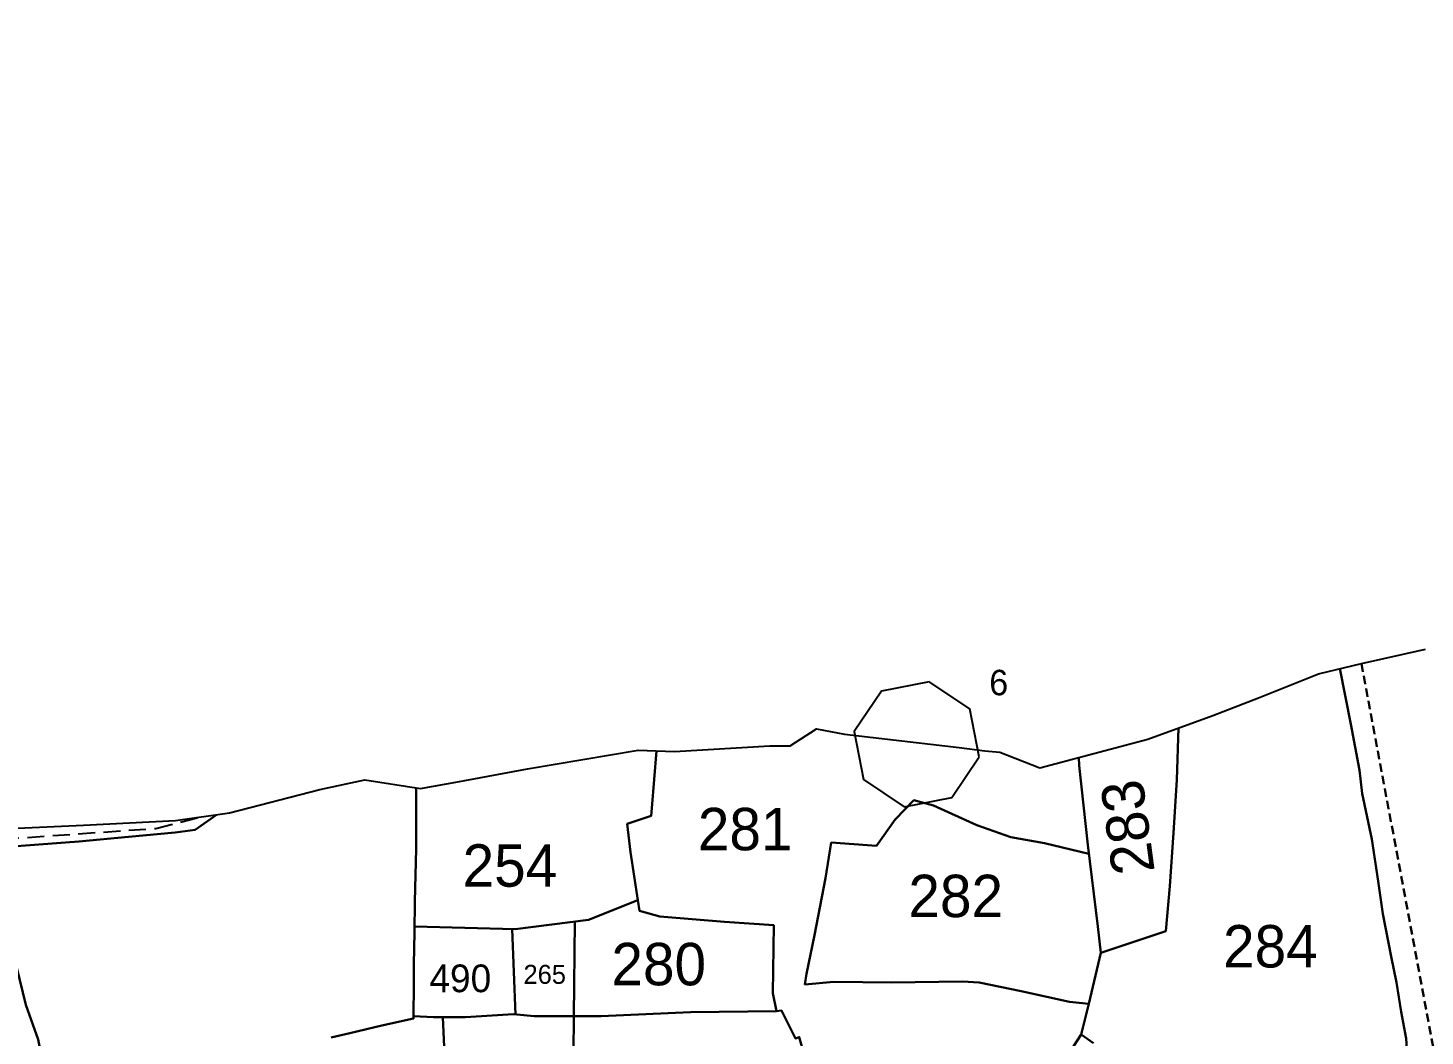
# Model space of a CAD drawing. Header units: millimetres. Extents: x -6521 to 1064, y -7 to 2171.
# Drawn here: x 446.3 to 528.6, y 524.3 to 583.7 of the extents above; entities that cross this region are included whole.
import ezdxf

# ---------------------------------------------------------------- set-up
doc = ezdxf.new("R2010")
doc.units = ezdxf.units.MM
doc.linetypes.add('ACAD_ISO02W100', pattern=[15, 12, -3])
doc.linetypes.add('DASHED', pattern=[0.75, 0.5, -0.25])
for name, color, linetype in [('Image', 7, 'Continuous'), ('Line_Road', 250, 'ACAD_ISO02W100'), ('Sym_Traverse_Stone', 5, 'Continuous'), ('Text_Traverse_Stone_No', 1, 'Continuous')]:
    doc.layers.add(name, color=color, linetype=linetype)
doc.layers.add('Poly_Survey_Bndry', color=250, linetype='Continuous', lineweight=30)
doc.layers.add('Text_Survey_No', color=250, linetype='Continuous', lineweight=0)
doc.layers.add('Poly_Village_Bndry', color=7, linetype='Continuous', true_color=0x000000)
doc.styles.get("Standard").update_dxf_attribs({"font": 'Sakal_Marathi_N_Ship.TTF'})
picture_1 = doc.add_image_def('image1.jpg', size_in_pixel=(14525, 10936))

# ---------------------------------------------------------------- blocks, each defined once
blk = doc.blocks.new('Sym_Traverse_Stone')
at = {"layer": 'Sym_Traverse_Stone'}
blk.add_lwpolyline([(3.223, -0.65), (2.739, 1.819), (0.65, 3.223), (-1.819, 2.739), (-3.223, 0.65), (-2.739, -1.819), (-0.65, -3.223), (1.819, -2.739)], close=True, dxfattribs=at)

msp = doc.modelspace()

# ---------------------------------------------------------------- linework, layer by layer
at = {"layer": 'Line_Road', "linetype": 'DASHED', "ltscale": 2}
msp.add_lwpolyline([(427.847, 534.589), (443.257, 535.788), (453.821, 536.525), (456.559, 537.217)], dxfattribs=at)
at = {"layer": 'Poly_Survey_Bndry'}
for points in [[(523.588, 545.939), (524.238, 542.666), (524.742, 539.947), (524.912, 538.579), (525.473, 535.884), (525.84, 533.423), (526.128, 531.487), (526.618, 528.978), (526.917, 527.446), (527.2, 525.724), (527.493, 524.143), (527.581, 522.922), (528.09, 520.759), (528.466, 519.297), (528.83, 517.65)], [(514.073, 542.442), (513.977, 539.391), (513.789, 536.271), (513.566, 533.127), (513.331, 530.477), (509.496, 529.183), (509.326, 530.741), (508.733, 535.559), (508.225, 540.223), (508.199, 540.699)], [(483.311, 541.099), (483.037, 537.707), (483.001, 537.263), (481.596, 536.791), (481.783, 535.13), (482.223, 532.302), (482.325, 531.664), (483.507, 531.342), (487.322, 531.012), (490.23, 530.816), (490.182, 526.817), (490.389, 525.749), (485.316, 525.688), (480.055, 525.45), (476.111, 525.45), (474.892, 525.569), (472.073, 525.394), (470.187, 525.401), (469.005, 525.465)], [(469.166, 538.908), (469.164, 535.323), (469.08, 532.217), (469.053, 530.419), (469.024, 528.508), (469.024, 527.169), (469.006, 525.6), (469.003, 525.331), (467.132, 524.919), (465.251, 524.467), (464.148, 524.202)], [(508.799, 535.025), (506.188, 535.653), (504.2, 536.005), (502.19, 536.713), (499.642, 537.881), (498.493, 538.185), (497.393, 537.052), (496.278, 535.499), (493.615, 535.69), (493.277, 533.598), (492.638, 530.239), (492.164, 527.945), (492.062, 527.327), (493.772, 527.479), (497.167, 527.443), (501.358, 527.496), (502.328, 527.451), (504.803, 526.939), (507.649, 526.301), (508.793, 526.178), (509.496, 529.183)], [(427.545, 534.107), (429.087, 534.225), (431.318, 534.343), (433.78, 534.431), (435.318, 534.432), (438.277, 534.578), (440.423, 534.784), (443.136, 535.139), (445.105, 535.431), (449.278, 535.745), (452.213, 536.02), (454.965, 536.287), (456.136, 536.446), (457.396, 537.332)], [(469.058, 530.744), (474.988, 530.584), (479.317, 531.132), (482.223, 532.302)], [(478.513, 531.03), (478.445, 525.45)], [(474.818, 530.588), (475.012, 525.557)], [(436.313, 528.199), (437.075, 528.052), (440.103, 528.012), (440.899, 529.09), (445.04, 530.036), (445.599, 528.383), (446.167, 526.123), (446.883, 524.08), (447.108, 523.01), (445.554, 522.895), (443.102, 522.713), (441.494, 522.422), (441.074, 523.931), (440.722, 525.555), (440.158, 527.474), (440.103, 528.012)], [(508.793, 526.178), (508.347, 524.373)], [(470.724, 525.399), (470.909, 521.493), (470.931, 519.045), (471.016, 516.595), (471.162, 513.71), (471.409, 506.747), (471.507, 503.976), (471.701, 502.645)], [(478.445, 525.45), (478.403, 521.132), (478.392, 517.512), (478.222, 512.643), (478.222, 507.379), (478.274, 506.325)], [(490.389, 525.749), (490.691, 525.788), (491.509, 524.147), (491.734, 524.228), (492.504, 521.494), (494.906, 520.904), (497.641, 520.478), (498.225, 521.014), (499.707, 522.692), (502.769, 522.464), (504.027, 522.266), (505.836, 520.381)], [(509.067, 523.874), (508.347, 524.373), (506.299, 521.218)]]:
    msp.add_lwpolyline(points, dxfattribs=at)
at = {"layer": 'Poly_Survey_Bndry', "color": 0, "linetype": 'DASHED'}
msp.add_lwpolyline([(524.854, 546.251), (529.919, 519.187), (535.067, 492.958)], dxfattribs=at)
at = {"layer": 'Poly_Village_Bndry'}
msp.add_lwpolyline([(441.314, 536.351), (449.547, 536.724), (454.969, 536.997), (458.15, 537.437), (463.475, 538.811), (466.143, 539.381), (469.42, 538.869), (471.705, 539.294), (475.72, 540.026), (482.247, 541.136), (484.376, 541.063), (490.005, 541.389), (491.196, 541.398), (492.746, 542.4), (494.39, 542.072), (501.158, 541.285), (502.662, 541.102), (503.559, 541.022), (505.906, 540.087), (512.268, 541.786), (516.106, 543.182), (518.795, 544.22), (522.323, 545.628), (524.854, 546.251), (528.632, 547.086)], dxfattribs=at)

# ---------------------------------------------------------------- block references
at = {"layer": 'Sym_Traverse_Stone', "xscale": 1.142865619639545, "yscale": 1.142865619639545, "zscale": 1.142865619639545}
msp.add_blockref('Sym_Traverse_Stone', (498.651, 541.483), dxfattribs=at)

# ---------------------------------------------------------------- texts
at = {"layer": 'Text_Survey_No', "insert": (510.206, 533.658), "char_height": 2.5, "attachment_point": 1, "rotation": 97.55634}
msp.add_mtext('\\fSakal Marathi;283', dxfattribs=at)
at = {"layer": 'Text_Survey_No', "attachment_point": 1}
for s, insert, char_height in [('\\fSakal Marathi;281', (485.756, 537.736), 2.5), ('\\fSakal Marathi;254', (471.894, 535.588), 2.5), ('\\fSakal Marathi;282', (498.164, 533.794), 2.5), ('\\fSakal Marathi;284', (516.705, 530.828), 2.5), ('\\fSakal Marathi;280', (480.663, 529.779), 2.5), ('490', (469.939, 528.505), 1.632), ('265', (475.485, 528.484), 1.1205)]:
    msp.add_mtext(s, dxfattribs=dict(at, insert=insert, char_height=char_height))
at = {"layer": 'Text_Traverse_Stone_No', "linetype": 'DASHED', "insert": (502.929, 545.87), "char_height": 1.5, "attachment_point": 1}
msp.add_mtext('\\fSakal Marathi;6', dxfattribs=at)

# ---------------------------------------------------------------- pictures from other files: only their frames are drawn
at = {"layer": 'Image'}
image = msp.add_image(picture_1, insert=(0, 0), size_in_units=(922.339, 694.437), dxfattribs=at)
image.dxf.flags = 7

doc.saveas('drawing.dxf')
